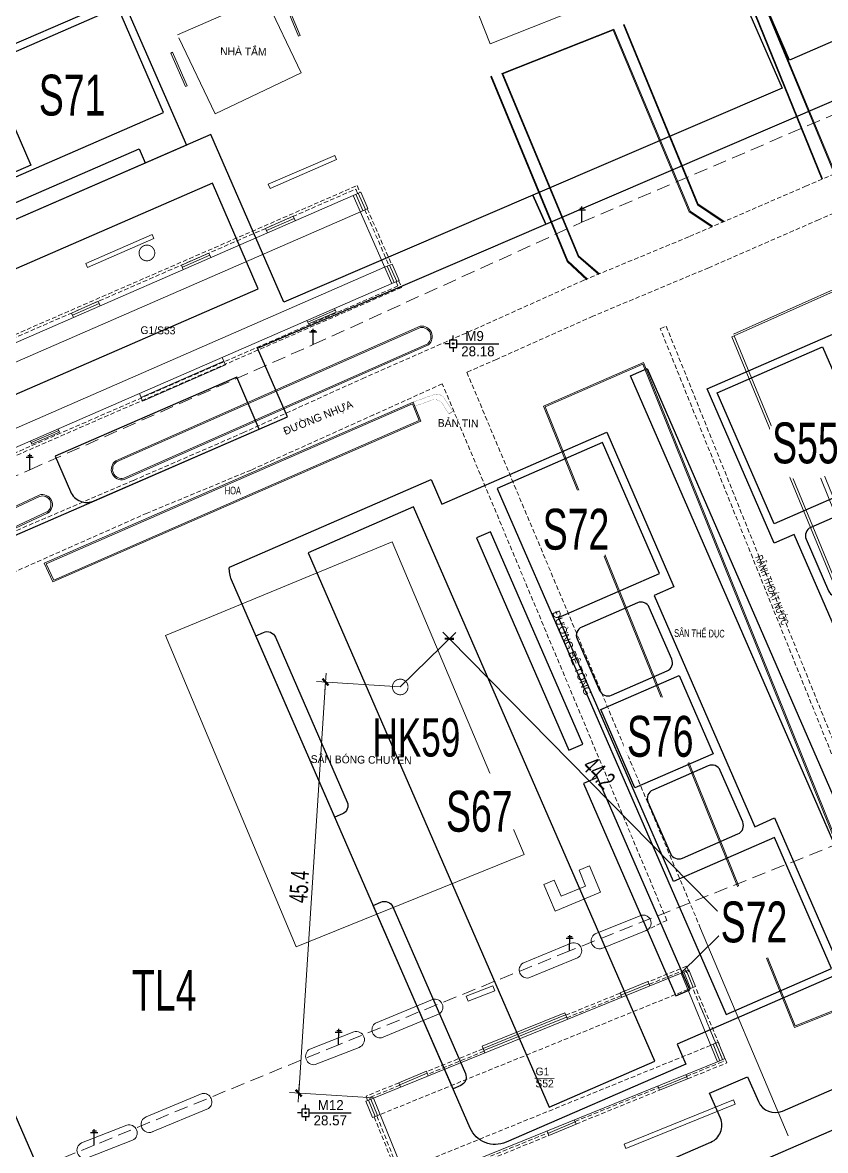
# Model space of a CAD drawing. Header units: inches. Extents: x 496359 to 501064, y 2374078 to 2377203.
# Drawn here: x 499909.6 to 499998.1, y 2376231.1 to 2376355.4 of the extents above; entities that cross this region are included whole.
import ezdxf
from ezdxf.enums import TextEntityAlignment as Align

# ---------------------------------------------------------------- set-up
doc = ezdxf.new("R2010")
doc.units = ezdxf.units.IN
doc.header["$MEASUREMENT"] = 0
doc.linetypes.add('DASHED', pattern=[0.75, 0.5, -0.25])
for name, color, linetype in [('cd', 7, 'Continuous'), ('chu', 6, 'Continuous'), ('MANH', 147, 'Continuous'), ('MOC - DC2', 1, 'Continuous')]:
    doc.layers.add(name, color=color, linetype=linetype)
for name, color, linetype, lineweight in [('EG Text2', 7, 'Continuous', 18), ('ISO', 252, 'Continuous', 20), ('LC Dim', 8, 'Continuous', 18), ('LC Net dam 1', 30, 'Continuous', 30), ('LC Net manh', 239, 'Continuous', 5)]:
    doc.layers.add(name, color=color, linetype=linetype, lineweight=lineweight)
doc.styles.add('dien giai', font='', dxfattribs={"width": 0.8})
doc.styles.add('EG Hai', font='')
doc.styles.add('style1', font='')
doc.styles.get('dien giai').set_extended_font_data('.VnArial NarrowH')
doc.styles.get('EG Hai').set_extended_font_data('.VnArial NarrowH')
doc.styles.get('style1').set_extended_font_data('.VnAvantH')
doc.dimstyles.new('DIM300', dxfattribs={"dimscale": 0.5, "dimtxt": 2, "dimasz": 0.007, "dimexe": 1, "dimexo": 0, "dimgap": 0.4, "dimtad": 1, "dimtoh": 1, "dimdec": 1, "dimzin": 1, "dimdsep": 46, "dimtxsty": 'dien giai', "dimblk": 'rowdim', "dimcen": 2.5, "dimclrd": 256, "dimclre": 256, "dimclrt": 2, "dimazin": 0, "dimtfac": 1, "dimtdec": 1, "dimtix": 1, "dimtmove": 2, "dimatfit": 0, "dimldrblk": 'dot leader', "dimfxl": 2, "dimtolj": 1, "dimtzin": 0, "dimlwd": -1, "dimlwe": -1, "dimarcsym": 1})

# ---------------------------------------------------------------- blocks, each defined once
blk = doc.blocks.new('cdien')
at = {"layer": 'cd', "extrusion": (-0.000518657, 0.000768986, 1)}
for p, q in [((-0.8, 2.78, 0), (0.76, 2.78, 0)), ((-0.46, 3.14, 0), (0.49, 3.14, 0)), ((0, 0), (0, 3.5, 0))]:
    blk.add_line(p, q, dxfattribs=at)
blk = doc.blocks.new('MOC')
at = {"layer": 'MOC - DC2'}
for points in [[(-0.4, 0), (-0.9, 0)], [(0, 0.4), (0, 0.9)], [(0.4, 0), (5.03, 0)], [(0, -0.4), (0, -0.9)]]:
    blk.add_lwpolyline(points, dxfattribs=at)
blk.add_lwpolyline([(-0.4, -0.4), (0.4, -0.4), (0.4, 0.4), (-0.4, 0.4)], close=True, dxfattribs=at)
blk.add_circle((0, 0), 0.0868, dxfattribs=at)
blk = doc.blocks.new('Nền HT mới')
at = {"layer": 'chu', "color": 6, "lineweight": 0, "elevation": -28.38}
blk.add_lwpolyline([(86.84, -41.74), (88.99, -41.77)], dxfattribs=at)
at = {"layer": 'MANH', "color": 1, "linetype": 'DASHED', "lineweight": 0, "ltscale": 3, "elevation": -28.38}
for points in [[(-168.11, -62.56), (-148.04, -53.65), (-128.17, -44.59), (-95.89, -30.65), (-58.74, -13.93), (-28.82, -1.11), (3.67, 13.64), (31.2, 25.31), (62.44, 39.11), (92.05, 52.59), (119.84, 64.48)], [(296.55, 137.3), (308.63, 107.72), (320.94, 78.75), (295.28, 58.9), (270.43, 45.09), (239.68, 32.37), (209.79, 20.25), (183.93, 9.6), (120.59, -15.78), (90.69, -27.72), (65.23, -38.06), (38.28, -49.14), (9.68, -60.81), (-18.05, -71.82), (-45.98, -83.15), (-74.53, -95.17)]]:
    blk.add_lwpolyline(points, dxfattribs=at)
at = {"layer": 'MANH', "color": 3, "linetype": 'DASHED', "lineweight": 0, "elevation": -28.38}
for points in [[(-98.64, -37.36), (-82.5, -30.38), (-70.29, -25.06), (-55.32, -18.52), (-42.35, -12.93), (-29.97, -7.48), (-13.22, -0.06), (0.5, 5.98), (14.76, 11.97), (28.36, 18.03), (42.62, 24.14), (54.68, 29.38), (67.83, 35.35), (80.85, 41.08), (92.26, 46.21), (103.91, 51.03), (116.69, 56.56), (131.71, 63.03)], [(123.95, 55.39), (118.13, 52.87), (106.01, 47.58), (93.26, 42.24), (82.62, 37.48), (79.36, 36.06)], [(79.36, 36.06), (105.12, -25.24)], [(76.66, 34.79), (69.1, 31.37), (55.58, 25.28), (44.12, 20.53), (29.36, 13.99), (16.7, 8.5), (1.53, 1.84), (-10.85, -3.49), (-28.49, -11.22), (-40.3, -16.38), (-54.27, -22.43), (-69.24, -28.97), (-80.86, -34.09), (-97.08, -40.97)], [(98.94, -25.54), (101.4, -24.37), (76.65, 34.8)]]:
    blk.add_lwpolyline(points, dxfattribs=at)
at = {"layer": 'MANH', "lineweight": 0, "elevation": -28.38}
for points in [[(119.89, 57.89), (112.37, 75.98), (128.65, 82.81), (136.41, 65.09)], [(119.98, 57.93), (112.5, 75.93), (128.6, 82.68), (136.32, 65.05)], [(81.92, 72.26), (78.79, 80.21)], [(61, 73.19), (58.65, 78.8), (56.67, 77.91), (56.93, 77.38)], [(60.82, 73.11), (58.55, 78.53), (56.94, 77.81), (57.11, 77.47)], [(47.49, 73.26), (57.11, 77.47)], [(61.12, 69.06), (57.11, 77.47)], [(94, 77.02), (81.92, 72.26)], [(118.48, 57.33), (111.13, 75.43)], [(118.57, 57.37), (111.22, 75.47)], [(83.2, 69), (95.55, 73.89)], [(83.33, 68.95), (95.49, 73.76)], [(106.39, 52.07), (103.87, 53.73), (95.49, 73.76)], [(106.44, 52.15), (103.96, 53.8), (95.55, 73.89)], [(96.61, 74.37), (96.7, 74.41)], [(96.61, 74.37), (104.77, 54.52), (107.61, 52.61)], [(96.7, 74.41), (104.85, 54.59), (107.67, 52.7)], [(51.63, 64.53), (47.62, 72.94)], [(60.82, 73.11), (61, 73.19)], [(46.74, 71.25), (46.92, 71.33)], [(48.35, 67.55), (46.74, 71.25)], [(48.53, 67.63), (46.92, 71.33)], [(51.63, 64.53), (61.12, 69.06)], [(82, 68.64), (82.09, 68.68)], [(82, 68.64), (90.42, 48.28), (92.57, 46.24)], [(82.09, 68.68), (90.5, 48.34), (92.64, 46.32)], [(93.92, 46.84), (91.63, 48.81), (83.2, 69)], [(93.99, 46.91), (91.71, 48.87), (83.33, 68.95)], [(48.35, 67.55), (48.53, 67.63)], [(64.8, 59.96), (57.47, 56.78)], [(65, 59.5), (64.8, 59.96)], [(65, 59.5), (57.67, 56.32)], [(57.67, 56.32), (57.47, 56.78)], [(66.84, 55.56), (20.99, 35.56)], [(66.84, 55.56), (67.67, 55.92)], [(71.09, 45.83), (66.84, 55.56)], [(67.9, 53.88), (67.12, 55.68)], [(68.18, 54), (67.39, 55.8)], [(68.45, 54.12), (67.67, 55.92)], [(67.63, 53.76), (21.77, 33.77)], [(67.63, 53.76), (68.45, 54.12)], [(60.23, 53.25), (57.19, 51.92)], [(57.29, 51.68), (60.34, 53.01)], [(60.23, 53.25), (60.44, 52.77)], [(44.68, 51.26), (37.37, 48.05)], [(44.88, 50.8), (44.68, 51.26)], [(57.19, 51.92), (57.4, 51.44)], [(44.88, 50.8), (37.57, 47.59)], [(50.92, 49.19), (47.9, 47.87)], [(48.01, 47.63), (51.02, 48.95)], [(50.92, 49.19), (51.13, 48.71)], [(127.65, 48.71), (108.75, 40.27)], [(127.91, 48.61), (108.83, 40.09)], [(70.3, 47.63), (24.45, 27.63)], [(37.57, 47.59), (37.37, 48.05)], [(47.9, 47.87), (48.11, 47.39)], [(70.3, 47.63), (71.13, 47.99)], [(70.58, 47.75), (71.36, 45.95)], [(70.85, 47.87), (71.64, 46.07)], [(71.13, 47.99), (71.91, 46.19)], [(71.09, 45.83), (71.91, 46.19)], [(71.09, 45.83), (25.23, 25.84)], [(38.74, 43.88), (35.79, 42.59)], [(35.9, 42.35), (38.84, 43.64)], [(38.74, 43.88), (38.95, 43.39)], [(35.79, 42.59), (36, 42.11)], [(61.82, 41.57), (64.86, 42.89)], [(64.95, 42.7), (61.91, 41.38)], [(64.95, 42.7), (64.78, 43.08)], [(40.69, 26.31), (74.23, 41.14)], [(61.91, 41.38), (61.74, 41.76)], [(40.76, 26.17), (74.27, 40.99)], [(108.56, 39.98), (108.83, 40.09)], [(143.93, -45.81), (108.56, 39.98)], [(144.2, -45.69), (108.83, 40.09)], [(41.55, 24.39), (75.06, 39.21)], [(41.6, 24.25), (75.14, 39.08)], [(52.76, 36.87), (52.41, 37.69)], [(43.45, 33.29), (52.59, 37.28)], [(52.76, 36.87), (43.63, 32.88)], [(43.63, 32.88), (43.28, 33.7)], [(31.36, 28.3), (34.39, 29.63)], [(34.46, 29.45), (31.43, 28.13)], [(34.46, 29.45), (34.31, 29.8)], [(31.43, 28.13), (31.28, 28.48)], [(117.8, 25.71), (118.26, 25.9)], [(121.17, 17.44), (117.8, 25.71)], [(121.63, 17.63), (118.26, 25.9)], [(16.14, 14.99), (32.22, 22.51)], [(16.2, 14.85), (32.28, 22.38)], [(17.01, 13.13), (33.09, 20.66)], [(17.07, 13), (33.15, 20.52)], [(87.83, -20.4), (89.08, -23.36), (94.09, -21.24), (92.88, -18.35)], [(91.72, -18.84), (92.88, -18.35)], [(89, -19.91), (89.76, -21.7), (92.44, -20.57), (91.72, -18.84)], [(89, -19.91), (87.83, -20.4)], [(98.52, -23.81), (93.49, -25.84)], [(98.94, -25.54), (94.25, -27.44)], [(105.12, -25.24), (114.76, -48.09)], [(90.87, -26.88), (85.52, -29.09)], [(91.54, -28.5), (86.18, -30.7)], [(102.99, -30.16), (103.83, -29.82)], [(103.83, -29.82), (104.56, -31.63)], [(102.99, -30.16), (69.07, -43.94)], [(102.99, -30.16), (106.97, -39.94)], [(103.27, -30.04), (104.01, -31.85)], [(103.55, -29.93), (104.29, -31.74)], [(79.29, -32.71), (82.21, -31.56)], [(79.51, -33.28), (82.44, -32.13)], [(82.44, -32.13), (82.21, -31.56)], [(99.32, -31.11), (96.25, -32.36)], [(96.34, -32.59), (99.42, -31.34)], [(99.32, -31.11), (99.51, -31.57)], [(103.73, -31.97), (104.56, -31.63)], [(75.58, -33.08), (69.29, -35.68)], [(79.51, -33.28), (79.29, -32.71)], [(96.25, -32.36), (96.44, -32.82)], [(76.24, -34.7), (69.95, -37.29)], [(90.16, -34.55), (81.05, -38.24)], [(90.25, -34.78), (81.15, -38.48)], [(90.16, -34.55), (90.44, -35.25)], [(90.34, -35.01), (81.24, -38.71)], [(66.89, -36.65), (62.05, -38.55)], [(67.49, -38.36), (62.65, -40.26)], [(81.05, -38.24), (81.34, -38.95)], [(106.23, -38.13), (107.07, -37.79)], [(107.25, -39.83), (106.51, -38.02)], [(107.52, -39.71), (106.79, -37.9)], [(107.8, -39.6), (107.07, -37.79)], [(106.97, -39.94), (107.8, -39.6)], [(74.91, -40.98), (71.87, -42.26)], [(106.97, -39.94), (73.05, -53.72)], [(74.91, -40.98), (75.11, -41.48)], [(71.87, -42.26), (72.06, -42.72)], [(71.97, -42.49), (75, -41.21)], [(100.51, -42.84), (103.58, -41.59)], [(103.68, -41.82), (100.6, -43.07)], [(103.68, -41.82), (103.49, -41.35)], [(44.01, -46.03), (50.21, -43.45)], [(100.6, -43.07), (100.41, -42.6)], [(69.07, -43.94), (68.24, -44.27)], [(68.24, -44.27), (68.97, -46.09)], [(68.52, -44.16), (69.25, -45.97)], [(68.79, -44.05), (69.53, -45.86)], [(73.05, -53.72), (69.07, -43.94)], [(96.68, -49.02), (108.73, -44.15)], [(96.87, -49.49), (108.92, -44.61)], [(108.73, -44.15), (108.92, -44.61)], [(44.7, -47.68), (50.9, -45.1)], [(69.81, -45.75), (68.97, -46.09)], [(41.88, -46.93), (36.91, -48.89)], [(88.29, -47.84), (91.29, -46.58)], [(88.39, -48.07), (91.39, -46.81)], [(91.39, -46.81), (91.19, -46.35)], [(88.39, -48.07), (88.2, -47.61)], [(42.53, -48.59), (37.57, -50.55)], [(96.68, -49.02), (96.87, -49.49)]]:
    blk.add_lwpolyline(points, dxfattribs=at)
at = {"layer": 'MANH', "color": 5, "linetype": 'DASHED', "lineweight": 0, "elevation": -28.38}
for points in [[(20.23, 35.23), (19.9, 35.99), (67.27, 56.64), (67.6, 55.89)], [(20.51, 35.35), (20.3, 35.83), (67.11, 56.25), (67.32, 55.77)], [(68.11, 53.97), (70.78, 47.84)], [(68.38, 54.09), (71.06, 47.96)], [(71.84, 46.16), (72.17, 45.41), (24.8, 24.75), (24.48, 25.51)], [(71.56, 46.04), (71.77, 45.57), (24.96, 25.15), (24.75, 25.63)], [(137.77, -51.22), (100.68, 40.86), (101.33, 41.14), (138.42, -50.94)], [(103.84, -30.02), (103.59, -29.41), (99.33, -31.14)], [(103.84, -30.02), (103.59, -29.41), (99.33, -31.14)], [(103.56, -30.14), (103.42, -29.8), (99.45, -31.41)], [(103.68, -41.83), (108.01, -40.07), (104.59, -31.83)], [(103.68, -41.83), (108.01, -40.07), (104.59, -31.83)], [(106.84, -38.03), (104.31, -31.95)], [(96.26, -32.38), (90.26, -34.81)], [(96.37, -32.66), (90.38, -35.09)], [(107.52, -39.67), (105, -33.59)], [(81.16, -38.51), (74.93, -41.03)], [(81.16, -38.51), (74.93, -41.03)], [(81.27, -38.78), (75.04, -41.31)], [(103.57, -41.55), (107.61, -39.9), (107.59, -39.84)], [(103.57, -41.55), (107.61, -39.9), (107.59, -39.84)], [(71.87, -42.26), (68.25, -43.73), (68.43, -44.2)], [(71.98, -42.53), (68.63, -43.89), (68.71, -44.08)], [(91.27, -46.53), (100.49, -42.79)], [(91.27, -46.53), (100.49, -42.79)], [(91.39, -46.81), (100.6, -43.07)], [(91.39, -46.81), (100.6, -43.07)], [(69.44, -45.9), (71.9, -52.07)], [(69.16, -46.01), (71.62, -52.19)], [(79.17, -51.49), (88.28, -47.79)], [(79.17, -51.49), (88.28, -47.79)], [(79.29, -51.77), (88.39, -48.07)], [(79.29, -51.77), (88.39, -48.07)]]:
    blk.add_lwpolyline(points, dxfattribs=at)
at = {"layer": 'MANH', "lineweight": 0, "elevation": -28.38}
for points in [[(115.47, -36.18), (87.8, 32.33), (98.84, 37.14), (126.61, -31.71)], [(115.55, -35.99), (87.99, 32.25), (98.76, 36.95), (126.42, -31.63)], [(73.46, 32.78), (74.28, 30.68), (33.75, 12.96), (32.8, 15.03)], [(73.37, 32.58), (74.09, 30.76), (33.83, 13.16), (33, 14.95)], [(85.67, -17.1), (60.56, -27.29), (46.15, 7.04), (71.14, 17.36)]]:
    blk.add_lwpolyline(points, close=True, dxfattribs=at)
at = {"layer": 'MANH', "lineweight": 0, "const_width": 0.02, "elevation": -28.38}
blk.add_lwpolyline([(77.81, 31.74), (76.87, 33.19, 0.347176), (75.69, 33.58), (73.46, 32.78), (73.64, 32.32), (75.49, 32.98, -0.347176), (76.67, 32.58), (77.39, 31.47)], format="xyb", dxfattribs=at)
at = {"layer": 'MANH', "lineweight": 0, "const_width": 0.05, "elevation": -28.38}
blk.add_lwpolyline([(77.39, 31.47), (77.81, 31.74)], dxfattribs=at)
at = {"layer": 'MANH', "linetype": 'DASHED', "lineweight": 0, "elevation": -28.38}
for points in [[(103.73, -31.97), (69.81, -45.75)], [(106.23, -38.13), (72.31, -51.91)]]:
    blk.add_lwpolyline(points, dxfattribs=at)
at = {"layer": 'MANH', "lineweight": 0}
for centre, radius, start, end in [((74.38, 39.98, -0.05), 1.17, 310.296, 97.4285), ((74.38, 39.98, -0.05), 1.02, 311.4679, 96.2566), ((41.32, 25.35, -0.05), 1.14, 123.5093, 284.2151), ((41.32, 25.35, -0.05), 0.992, 124.215, 284.2151), ((32.58, 21.47, -28.38), 1.11, 300.8473, 109.3074), ((32.58, 21.47, -28.38), 0.956, 300.8473, 109.3074), ((98.77, -24.66, 1), 0.894, 281.506, 106.1433), ((93.95, -26.6, 1.04), 0.89, 121.044, 289.5274), ((91.14, -27.71, 1.05), 0.877, 297.0899, 107.6524), ((86.03, -29.82, 0.99), 0.895, 124.8133, 279.929), ((75.84, -33.92, 30.82), 0.877, 297.0899, 107.6524), ((69.8, -36.41, 1.16), 0.895, 124.8133, 279.929), ((67.17, -37.51, 1.05), 0.904, 290.5384, 107.8323), ((62.51, -39.35, 1.05), 0.919, 119.5455, 278.8252), ((50.34, -44.36, 1.1), 0.923, 306.6181, 98.6161), ((42.14, -47.79, 1.09), 0.895, 296.1228, 106.8672), ((44.36, -46.85, 1.1), 0.897, 113.1738, 297.9533), ((37.29, -49.7, 1.09), 0.895, 115.3431, 287.647)]:
    blk.add_arc(centre, radius, start, end, dxfattribs=at)
at = {"layer": 'MOC - DC2', "lineweight": 0}
for p in [(77.85, 39.2, -0.2), (77.85, 39.2, -0.18), (61.59, -45.57, 0.2)]:
    blk.add_point(p, dxfattribs=at)
at = {"layer": 'cd', "lineweight": 0, "xscale": 0.5, "yscale": 0.5, "zscale": 0.5}
for p, rotation in [((92.05, 52.59, -0.54), 0.152441407077486), ((62.44, 39.11, -0.18), 0.152441407077486), ((31.2, 25.31, -0.06), 0.152441407077486), ((90.69, -27.72, 1.14), 359.2672157837458), ((65.23, -38.06, 1.14), 359.2672157837458), ((38.28, -49.14, 1.13), 359.2672157837458)]:
    blk.add_blockref('cdien', p, dxfattribs=dict(at, rotation=rotation))
at = {"layer": 'MOC - DC2', "lineweight": 0}
for p in [(77.85, 39.2, -0.18), (61.59, -45.57, 0.2)]:
    blk.add_blockref('MOC', p, dxfattribs=at)
at = {"layer": 'chu', "color": 6, "lineweight": 0, "style": 'style1'}
for s, rotation, p in [('nhµ t¾m', 359.2672, (52.17, 71.03, -1.62)), ('G1/S53', 359.2672, (43.39, 40.28, -28.38)), ('§¦êNG NHùA ', 22.1612, (59.35, 29.13, -28.38)), ('b¶n tin', 359.2672, (76.15, 30.05, -28.38)), ('§¦êNG B£ T¤NG', 291.3379, (88.75, 9.58, -28.38)), ('S¢N BãNG CHUYÒN', 359.2672, (62.15, -7, -28.38)), ('G1', 359.2672, (86.93, -41.43, -28.38)), ('S52', 359.2672, (86.91, -42.75, -28.38))]:
    blk.add_text(s, height=0.85, rotation=rotation, dxfattribs=at).set_placement(p)
at = {"layer": 'chu', "color": 6, "lineweight": 0, "style": 'style1', "width": 0.7}
for s, rotation, p in [('HOA', 359.2672, (52.68, 22.61, -28.38)), ('R·NH THO¸T N¦íC', 291.3747, (111.1, 15.69, -28.38)), ('S¢N THÓ DôC', 359.2672, (102.2, 6.89, -28.38))]:
    blk.add_text(s, height=0.85, rotation=rotation, dxfattribs=at).set_placement(p)
at = {"layer": 'MOC - DC2', "lineweight": 0, "style": 'style1'}
for s, p in [('M9', (79.19, 39.5, -0.18)), ('28.18', (78.74, 37.82, -0.18)), ('M12', (62.93, -45.27, 0.2)), ('28.57', (62.47, -46.95, 0.2))]:
    blk.add_text(s, height=1.1, dxfattribs=at).set_placement(p)
blk = doc.blocks.new('rowdim')
blk.add_line((-200, 0), (200, 0))
at = {"const_width": 50}
blk.add_lwpolyline([(-71, -71), (71, 71)], dxfattribs=at)
blk = doc.blocks.new('*D465')
at = {"layer": 'Defpoints', "color": 0, "transparency": 16777216}
for p in [(499942.98, 2376282.68), (499951.22, 2376282.14), (499948.27, 2376236.84)]:
    blk.add_point(p, dxfattribs=at)
at = {"layer": 'LC Dim', "transparency": 16777216}
for p, q in [((499940.03, 2376237.38), (499942.98, 2376282.67)), ((499951.22, 2376282.14), (499941.98, 2376282.74)), ((499948.27, 2376236.84), (499939.03, 2376237.44))]:
    blk.add_line(p, q, dxfattribs=at)
at = {"layer": 'LC Dim', "transparency": 16777216, "xscale": 0.005, "yscale": 0.005, "zscale": 0.005}
for p, rotation in [((499942.98, 2376282.68), 86.26912441646462), ((499940.03, 2376237.37), 266.2691244164646)]:
    blk.add_blockref('rowdim', p, dxfattribs=dict(at, rotation=rotation))
at = {"layer": 'LC Dim', "color": 2, "transparency": 16777216, "insert": (499940.09, 2376260.12), "char_height": 2, "attachment_point": 5, "rotation": 86.2691, "style": 'dien giai'}
blk.add_mtext('\\A1;45.4', dxfattribs=at)
blk = doc.blocks.new('dot leader')
at = {"const_width": 50}
blk.add_lwpolyline([(-25, 0, 1), (25, 0, 1)], format="xyb", close=True, dxfattribs=at)
blk = doc.blocks.new('*D466')
at = {"layer": 'Defpoints', "color": 0, "transparency": 16777216}
for p in [(499956.63, 2376287.46), (499951.22, 2376282.14), (499982.19, 2376250.62)]:
    blk.add_point(p, dxfattribs=at)
at = {"layer": 'LC Dim', "transparency": 16777216}
for p, q in [((499951.22, 2376282.14), (499957.35, 2376288.16)), ((499987.6, 2376255.94), (499956.64, 2376287.45)), ((499982.19, 2376250.62), (499988.32, 2376256.64))]:
    blk.add_line(p, q, dxfattribs=at)
at = {"layer": 'LC Dim', "transparency": 16777216, "xscale": 0.005, "yscale": 0.005, "zscale": 0.005}
for p, rotation in [((499956.63, 2376287.46), 134.491874118578), ((499987.6, 2376255.94), 314.4918741185779)]:
    blk.add_blockref('rowdim', p, dxfattribs=dict(at, rotation=rotation))
at = {"layer": 'LC Dim', "color": 2, "transparency": 16777216, "insert": (499973.12, 2376272.68), "char_height": 2, "attachment_point": 5, "rotation": 314.4919, "style": 'dien giai'}
blk.add_mtext('\\A1;44.2', dxfattribs=at)

msp = doc.modelspace()

# ---------------------------------------------------------------- linework, layer by layer
at = {"layer": 'LC Net dam 1'}
for points in [[(500060.65, 2376377.47), (500058.05, 2376376.34), (500050.8, 2376393.01), (500048.09, 2376391.83), (500040.19, 2376409.98), (500023.15, 2376402.57), (500024.11, 2376400.38), (499998.63, 2376389.29), (499997.68, 2376391.48), (499980.64, 2376384.07), (499988.54, 2376365.91), (499986.04, 2376364.82), (499993.29, 2376348.15), (499965.85, 2376336.35), (499967.25, 2376333.14), (499999.01, 2376346.8), (500002.22, 2376339.42), (500006.45, 2376341.35), (500063.16, 2376366.74, 0.411137), (500064.18, 2376369.37)], [(499933.2, 2376316.28), (499913.19, 2376307.57), (499914.88, 2376303.68, 0.414214), (499917.51, 2376302.65), (499935.69, 2376310.56)], [(499999.73, 2376292.22), (500005.87, 2376294.89, 0.414214), (500006.39, 2376296.21), (500003.92, 2376301.88, 0.414214), (500002.6, 2376302.4), (499996.47, 2376299.73, 0.414214), (499995.95, 2376298.42), (499998.42, 2376292.74, 0.414214)], [(499944.02, 2376267.79), (499935.31, 2376287.79), (499936.15, 2376288.16, -0.414214), (499937.46, 2376287.64), (499945.37, 2376269.46, -0.414214), (499944.85, 2376268.15)], [(499818.3, 2376232.3), (499815.11, 2376239.63, 0.414214), (499817.74, 2376238.6), (499887.43, 2376268.92, 0.414214), (499888.47, 2376271.55), (499887.3, 2376274.23, 0.414214), (499883.35, 2376275.78), (499892.52, 2376279.77, 0.414214), (499890.97, 2376275.83), (499917.67, 2376214.47, 0.414214), (499920.3, 2376213.43), (499912.97, 2376210.24, 0.414214), (499914, 2376212.87), (499891.66, 2376264.22, 0.414214), (499889.03, 2376265.25), (499819.34, 2376234.93, 0.414214)], [(499957.05, 2376237.85), (499948.25, 2376258.06), (499949.09, 2376258.42, -0.414214), (499950.4, 2376257.9), (499958.4, 2376239.53, -0.414214), (499957.88, 2376238.21)], [(499974.07, 2376218.56), (499972.05, 2376217.68), (499968.95, 2376224.79), (499985.46, 2376231.97, 0.414214), (499986.5, 2376234.6), (499985.3, 2376237.35), (499989.5, 2376239.18), (499990.7, 2376236.43, 0.414213), (499993.33, 2376235.39), (500019.14, 2376246.63), (500025.17, 2376232.77), (500013.84, 2376227.85), (500014.8, 2376225.66), (499977.95, 2376209.62)]]:
    msp.add_lwpolyline(points, format="xyb", close=True, dxfattribs=at)
for points in [[(500055.22, 2376377.83), (499994.13, 2376351.24), (499989.07, 2376362.87), (500050.16, 2376389.46)], [(499874.48, 2376299.45), (499935.58, 2376326.04), (499930.52, 2376337.67), (499869.42, 2376311.08)], [(500013.48, 2376226.17), (499978.47, 2376210.94), (499973.53, 2376222.29), (500008.54, 2376237.53)]]:
    msp.add_lwpolyline(points, close=True, dxfattribs=at)
msp.add_lwpolyline([(499872.64, 2376317.93), (499871.96, 2376319.49), (499922.44, 2376341.46), (499923.11, 2376339.9)], dxfattribs=at)
at = {"layer": 'LC Net dam 1', "const_width": 0.1}
for points in [[(499922.44, 2376329.98, 1), (499924.17, 2376329.98, 1)], [(499950.36, 2376282.14, 1), (499952.08, 2376282.14, 1)]]:
    msp.add_lwpolyline(points, format="xyb", close=True, dxfattribs=at)

# ---------------------------------------------------------------- block references
at = {"layer": 'LC Net manh'}
msp.add_blockref('Nền HT mới', (499879.2, 2376280.77, 2.92), dxfattribs=at)

# ---------------------------------------------------------------- texts
at = {"layer": 'EG Text2', "style": 'EG Hai', "width": 0.8}
msp.add_text('hk59', height=4.224, rotation=0, dxfattribs=at).set_placement((499953, 2376276.58, -25.45), align=Align.MIDDLE_CENTER)

# ---------------------------------------------------------------- dimensions: what is measured, and where the dimension line sits
at = {"layer": 'LC Dim'}
for p1, distance, picture, middle in [((499982.19, 2376250.62, -25.45), -7.59, '*D466', (499973.12, 2376272.68, -25.45)), ((499948.27, 2376236.84, -25.45), 8.26, '*D465', (499940.09, 2376260.12, -25.45))]:
    dim = msp.add_aligned_dim(p1=p1, p2=(499951.22, 2376282.14, -25.45), distance=distance, dimstyle='DIM300', override={"dimscale": 1, "dimasz": 0.005, "dimpost": ''}, dxfattribs=at)
    dim.commit()
    dim.dimension.update_dxf_attribs({"geometry": picture, "text_midpoint": middle})

# ---------------------------------------------------------------- next in the draw order: wipeouts: each hides what was drawn before it
at = {"ltscale": 500}
for points, z in [([(499912.15, 2376344.44), (499911.68, 2376344.99), (499911.43, 2376345.39), (499911.2, 2376345.88), (499911.03, 2376346.41), (499910.94, 2376346.9), (499910.9, 2376347.34), (499910.92, 2376347.87), (499910.99, 2376348.27), (499911.14, 2376348.85), (499911.27, 2376349.16), (499911.49, 2376349.6), (499911.76, 2376349.99), (499912.14, 2376350.43), (499912.54, 2376350.79), (499913.01, 2376351.11), (499913.47, 2376351.34), (499913.9, 2376351.49), (499914.3, 2376351.59), (499914.8, 2376351.67), (499915.24, 2376351.68), (499915.65, 2376351.65), (499916.19, 2376351.55), (499916.6, 2376351.42), (499916.98, 2376351.26), (499917.57, 2376350.91), (499917.83, 2376350.71), (499918.13, 2376350.44), (499918.38, 2376350.17), (499918.65, 2376349.82), (499918.89, 2376349.41), (499919.05, 2376349.07), (499919.18, 2376348.72), (499919.3, 2376348.26), (499919.36, 2376347.86), (499919.38, 2376347.28), (499919.32, 2376346.73), (499919.22, 2376346.3), (499919.11, 2376345.95), (499918.91, 2376345.5), (499918.69, 2376345.12), (499918.48, 2376344.83), (499918.14, 2376344.45), (499917.88, 2376344.21), (499917.47, 2376343.9), (499917.19, 2376343.73), (499916.94, 2376343.61), (499916.64, 2376343.48), (499916.29, 2376343.36), (499915.96, 2376343.28), (499915.61, 2376343.23), (499915.26, 2376343.2), (499914.97, 2376343.21), (499914.54, 2376343.25), (499914.17, 2376343.31), (499913.77, 2376343.43), (499913.37, 2376343.59), (499912.9, 2376343.84), (499912.68, 2376343.99), (499912.37, 2376344.23)], -292.38), ([(499992.95, 2376306.1), (499992.49, 2376306.65), (499992.24, 2376307.05), (499992, 2376307.55), (499991.83, 2376308.08), (499991.74, 2376308.57), (499991.71, 2376309.01), (499991.73, 2376309.54), (499991.79, 2376309.94), (499991.95, 2376310.52), (499992.07, 2376310.83), (499992.3, 2376311.26), (499992.56, 2376311.66), (499992.94, 2376312.1), (499993.35, 2376312.46), (499993.82, 2376312.77), (499994.27, 2376313), (499994.71, 2376313.16), (499995.1, 2376313.26), (499995.61, 2376313.33), (499996.04, 2376313.34), (499996.45, 2376313.31), (499996.99, 2376313.21), (499997.41, 2376313.09), (499997.79, 2376312.92), (499998.38, 2376312.58), (499998.64, 2376312.38), (499998.93, 2376312.11), (499999.19, 2376311.84), (499999.45, 2376311.49), (499999.7, 2376311.07), (499999.86, 2376310.73), (499999.99, 2376310.38), (500000.1, 2376309.93), (500000.16, 2376309.53), (500000.18, 2376308.95), (500000.12, 2376308.4), (500000.02, 2376307.96), (499999.91, 2376307.61), (499999.71, 2376307.17), (499999.49, 2376306.79), (499999.29, 2376306.5), (499998.95, 2376306.12), (499998.69, 2376305.88), (499998.28, 2376305.57), (499998, 2376305.4), (499997.75, 2376305.27), (499997.44, 2376305.14), (499997.09, 2376305.03), (499996.76, 2376304.95), (499996.41, 2376304.9), (499996.06, 2376304.87), (499995.77, 2376304.87), (499995.34, 2376304.91), (499994.98, 2376304.98), (499994.57, 2376305.1), (499994.18, 2376305.25), (499993.7, 2376305.51), (499993.48, 2376305.66), (499993.18, 2376305.9)], -258.76), ([(499967.68, 2376296.59), (499967.21, 2376297.14), (499966.96, 2376297.54), (499966.73, 2376298.03), (499966.56, 2376298.56), (499966.47, 2376299.06), (499966.43, 2376299.5), (499966.45, 2376300.02), (499966.51, 2376300.43), (499966.67, 2376301), (499966.8, 2376301.32), (499967.02, 2376301.75), (499967.29, 2376302.15), (499967.67, 2376302.58), (499968.07, 2376302.94), (499968.54, 2376303.26), (499969, 2376303.49), (499969.43, 2376303.65), (499969.83, 2376303.75), (499970.33, 2376303.82), (499970.77, 2376303.83), (499971.18, 2376303.8), (499971.72, 2376303.7), (499972.13, 2376303.57), (499972.51, 2376303.41), (499973.1, 2376303.06), (499973.36, 2376302.87), (499973.66, 2376302.6), (499973.91, 2376302.32), (499974.18, 2376301.97), (499974.42, 2376301.56), (499974.58, 2376301.22), (499974.71, 2376300.87), (499974.83, 2376300.42), (499974.89, 2376300.01), (499974.91, 2376299.43), (499974.85, 2376298.88), (499974.75, 2376298.45), (499974.64, 2376298.1), (499974.44, 2376297.65), (499974.22, 2376297.27), (499974.01, 2376296.99), (499973.67, 2376296.6), (499973.41, 2376296.36), (499973, 2376296.05), (499972.72, 2376295.89), (499972.47, 2376295.76), (499972.17, 2376295.63), (499971.82, 2376295.51), (499971.49, 2376295.43), (499971.14, 2376295.38), (499970.79, 2376295.36), (499970.5, 2376295.36), (499970.07, 2376295.4), (499969.7, 2376295.47), (499969.3, 2376295.58), (499968.9, 2376295.74), (499968.43, 2376296), (499968.21, 2376296.14), (499967.9, 2376296.38)], -292.38), ([(499976.96, 2376273.76), (499976.49, 2376274.31), (499976.24, 2376274.71), (499976, 2376275.2), (499975.84, 2376275.73), (499975.74, 2376276.23), (499975.71, 2376276.67), (499975.73, 2376277.19), (499975.79, 2376277.6), (499975.95, 2376278.17), (499976.07, 2376278.49), (499976.3, 2376278.92), (499976.56, 2376279.32), (499976.94, 2376279.75), (499977.35, 2376280.11), (499977.82, 2376280.43), (499978.27, 2376280.66), (499978.71, 2376280.82), (499979.1, 2376280.92), (499979.61, 2376280.99), (499980.04, 2376281), (499980.46, 2376280.97), (499981, 2376280.87), (499981.41, 2376280.74), (499981.79, 2376280.58), (499982.38, 2376280.23), (499982.64, 2376280.04), (499982.94, 2376279.77), (499983.19, 2376279.49), (499983.45, 2376279.14), (499983.7, 2376278.73), (499983.86, 2376278.39), (499983.99, 2376278.04), (499984.1, 2376277.59), (499984.16, 2376277.18), (499984.18, 2376276.6), (499984.12, 2376276.05), (499984.03, 2376275.62), (499983.91, 2376275.27), (499983.71, 2376274.82), (499983.49, 2376274.44), (499983.29, 2376274.16), (499982.95, 2376273.77), (499982.69, 2376273.53), (499982.28, 2376273.22), (499982, 2376273.06), (499981.75, 2376272.93), (499981.45, 2376272.8), (499981.1, 2376272.68), (499980.76, 2376272.6), (499980.42, 2376272.55), (499980.06, 2376272.53), (499979.78, 2376272.53), (499979.34, 2376272.57), (499978.98, 2376272.64), (499978.57, 2376272.75), (499978.18, 2376272.91), (499977.7, 2376273.17), (499977.48, 2376273.31), (499977.18, 2376273.55)], -292.38), ([(499957.02, 2376265.51), (499956.55, 2376266.06), (499956.3, 2376266.46), (499956.06, 2376266.95), (499955.9, 2376267.48), (499955.8, 2376267.97), (499955.77, 2376268.41), (499955.79, 2376268.94), (499955.85, 2376269.34), (499956.01, 2376269.92), (499956.13, 2376270.23), (499956.36, 2376270.67), (499956.62, 2376271.06), (499957, 2376271.5), (499957.41, 2376271.86), (499957.88, 2376272.18), (499958.33, 2376272.4), (499958.77, 2376272.56), (499959.16, 2376272.66), (499959.67, 2376272.73), (499960.1, 2376272.75), (499960.52, 2376272.72), (499961.06, 2376272.62), (499961.47, 2376272.49), (499961.85, 2376272.33), (499962.44, 2376271.98), (499962.7, 2376271.78), (499963, 2376271.51), (499963.25, 2376271.24), (499963.51, 2376270.89), (499963.76, 2376270.48), (499963.92, 2376270.14), (499964.05, 2376269.78), (499964.16, 2376269.33), (499964.22, 2376268.93), (499964.24, 2376268.35), (499964.18, 2376267.8), (499964.09, 2376267.37), (499963.97, 2376267.01), (499963.77, 2376266.57), (499963.55, 2376266.19), (499963.35, 2376265.9), (499963.01, 2376265.52), (499962.75, 2376265.28), (499962.34, 2376264.97), (499962.06, 2376264.8), (499961.81, 2376264.67), (499961.5, 2376264.55), (499961.16, 2376264.43), (499960.82, 2376264.35), (499960.48, 2376264.3), (499960.12, 2376264.27), (499959.84, 2376264.28), (499959.4, 2376264.31), (499959.04, 2376264.38), (499958.63, 2376264.5), (499958.24, 2376264.66), (499957.76, 2376264.91), (499957.54, 2376265.06), (499957.24, 2376265.3)], -292.38), ([(499987.28, 2376253.3), (499986.82, 2376253.85), (499986.56, 2376254.25), (499986.33, 2376254.75), (499986.16, 2376255.27), (499986.07, 2376255.77), (499986.04, 2376256.21), (499986.06, 2376256.73), (499986.12, 2376257.14), (499986.27, 2376257.71), (499986.4, 2376258.03), (499986.62, 2376258.46), (499986.89, 2376258.86), (499987.27, 2376259.29), (499987.67, 2376259.65), (499988.15, 2376259.97), (499988.6, 2376260.2), (499989.04, 2376260.36), (499989.43, 2376260.46), (499989.94, 2376260.53), (499990.37, 2376260.54), (499990.78, 2376260.51), (499991.32, 2376260.41), (499991.73, 2376260.28), (499992.12, 2376260.12), (499992.7, 2376259.78), (499992.96, 2376259.58), (499993.26, 2376259.31), (499993.52, 2376259.03), (499993.78, 2376258.68), (499994.03, 2376258.27), (499994.19, 2376257.93), (499994.31, 2376257.58), (499994.43, 2376257.13), (499994.49, 2376256.73), (499994.51, 2376256.15), (499994.45, 2376255.59), (499994.35, 2376255.16), (499994.24, 2376254.81), (499994.04, 2376254.36), (499993.82, 2376253.99), (499993.61, 2376253.7), (499993.28, 2376253.31), (499993.01, 2376253.07), (499992.6, 2376252.77), (499992.33, 2376252.6), (499992.07, 2376252.47), (499991.77, 2376252.34), (499991.42, 2376252.23), (499991.09, 2376252.15), (499990.74, 2376252.09), (499990.39, 2376252.07), (499990.1, 2376252.07), (499989.67, 2376252.11), (499989.31, 2376252.18), (499988.9, 2376252.29), (499988.51, 2376252.45), (499988.03, 2376252.71), (499987.81, 2376252.86), (499987.5, 2376253.1)], -292.38), ([(499922.3, 2376245.77), (499921.83, 2376246.32), (499921.58, 2376246.72), (499921.35, 2376247.22), (499921.18, 2376247.74), (499921.09, 2376248.24), (499921.05, 2376248.68), (499921.07, 2376249.2), (499921.14, 2376249.61), (499921.29, 2376250.18), (499921.42, 2376250.5), (499921.64, 2376250.93), (499921.91, 2376251.33), (499922.29, 2376251.77), (499922.69, 2376252.12), (499923.16, 2376252.44), (499923.62, 2376252.67), (499924.05, 2376252.83), (499924.45, 2376252.93), (499924.95, 2376253), (499925.39, 2376253.01), (499925.8, 2376252.98), (499926.34, 2376252.88), (499926.75, 2376252.75), (499927.13, 2376252.59), (499927.72, 2376252.25), (499927.98, 2376252.05), (499928.28, 2376251.78), (499928.53, 2376251.5), (499928.8, 2376251.15), (499929.04, 2376250.74), (499929.2, 2376250.4), (499929.33, 2376250.05), (499929.45, 2376249.6), (499929.51, 2376249.2), (499929.53, 2376248.62), (499929.47, 2376248.06), (499929.37, 2376247.63), (499929.26, 2376247.28), (499929.06, 2376246.83), (499928.84, 2376246.46), (499928.63, 2376246.17), (499928.29, 2376245.79), (499928.03, 2376245.54), (499927.62, 2376245.24), (499927.34, 2376245.07), (499927.09, 2376244.94), (499926.79, 2376244.81), (499926.44, 2376244.7), (499926.11, 2376244.62), (499925.76, 2376244.56), (499925.41, 2376244.54), (499925.12, 2376244.54), (499924.69, 2376244.58), (499924.32, 2376244.65), (499923.92, 2376244.77), (499923.52, 2376244.92), (499923.05, 2376245.18), (499922.83, 2376245.33), (499922.52, 2376245.57)], -292.38)]:
    msp.add_wipeout(points, dxfattribs=at).translate(0, 0, z).dxf.layer = 'ISO'

# ---------------------------------------------------------------- next in the draw order: linework, layer by layer
at = {"layer": 'LC Net dam 1'}
for points in [[(499927.65, 2376341.87), (499868.1, 2376315.96), (499861, 2376332.28), (499878.04, 2376339.69), (499878.99, 2376337.5), (499904.46, 2376348.59), (499903.51, 2376350.78), (499920.55, 2376358.19)], [(499876.56, 2376338.11), (499862.13, 2376331.83), (499867.18, 2376320.23), (499925.15, 2376345.45), (499920.1, 2376357.06), (499905.67, 2376350.78), (499910.51, 2376339.65), (499881.41, 2376326.98)], [(499860.76, 2376286.98), (499879.36, 2376295.01), (499882.64, 2376287.47), (499938.79, 2376311.9), (499935.49, 2376319.48), (499967.25, 2376333.14), (499965.85, 2376336.35), (499938.41, 2376324.55), (499930.36, 2376343.05), (499865.6, 2376314.87), (499873.65, 2376296.36), (499859.37, 2376290.2)], [(499976.6, 2376316.45), (499978.43, 2376317.25), (500007.16, 2376251.23), (500005.33, 2376250.43)], [(499952.68, 2376301.98), (499941.06, 2376296.92), (499967.64, 2376235.83), (499979.27, 2376240.89)], [(499971.36, 2376275.84), (499961.18, 2376299.25), (499959.62, 2376298.57), (499969.81, 2376275.16)], [(499985.69, 2376274.77), (499977.07, 2376271.02), (499973.32, 2376279.64), (499981.94, 2376283.39)], [(499972.96, 2376272.17), (499971.4, 2376271.5), (499981.59, 2376248.09), (499983.15, 2376248.77)]]:
    msp.add_lwpolyline(points, close=True, dxfattribs=at)
for points in [[(500024.28, 2376335.32, -0.110478), (500025.05, 2376334.26), (500051.39, 2376273.74, -0.414214), (500049.83, 2376269.8), (500030.05, 2376261.19), (500029.1, 2376263.37), (500010.94, 2376255.47), (500003.53, 2376272.51), (500005.72, 2376273.46), (499994.63, 2376298.93), (499992.44, 2376297.98), (499985.03, 2376315.02), (500003.18, 2376322.92), (500002, 2376325.63)], [(499932.39, 2376295.33), (499954.63, 2376305.01), (499955.81, 2376302.3), (499973.97, 2376310.21), (499981.38, 2376293.17), (499979.19, 2376292.21), (499990.28, 2376266.74), (499992.47, 2376267.7), (499999.88, 2376250.66), (499981.73, 2376242.76), (499982.68, 2376240.57), (499962.88, 2376231.96, -0.414214), (499958.93, 2376233.51), (499932.63, 2376293.96, -0.118006)], [(499974.49, 2376281.24), (499980.63, 2376283.91, 0.414214), (499981.14, 2376285.22), (499978.67, 2376290.9, 0.414214), (499977.36, 2376291.42), (499971.22, 2376288.75, 0.414214), (499970.71, 2376287.43), (499973.18, 2376281.76, 0.414214)], [(499982.31, 2376263.27), (499988.44, 2376265.94, 0.414214), (499988.96, 2376267.26), (499986.49, 2376272.94, 0.414214), (499985.17, 2376273.45), (499979.04, 2376270.78, 0.414214), (499978.52, 2376269.47), (499980.99, 2376263.79, 0.414214)]]:
    msp.add_lwpolyline(points, format="xyb", close=True, dxfattribs=at)
for points in [[(500005.1, 2376271.04), (500016.24, 2376275.88), (500003.57, 2376304.98), (499992.44, 2376300.14), (499986.16, 2376314.57), (499997.77, 2376319.62), (500022.99, 2376261.65), (500011.39, 2376256.6), (500005.1, 2376271.04)], [(499992.47, 2376265.54), (499981.34, 2376260.69), (499968.67, 2376289.8), (499979.8, 2376294.64), (499973.52, 2376309.07), (499961.92, 2376304.02), (499987.14, 2376246.05), (499998.75, 2376251.1), (499992.47, 2376265.54)]]:
    msp.add_lwpolyline(points, dxfattribs=at)

# ---------------------------------------------------------------- next in the draw order: texts
at = {"layer": 'EG Text2', "style": 'EG Hai', "width": 0.8}
for s, p in [('S71', (499915.06, 2376347.38, -292.38)), ('s55', (499995.87, 2376309.04, -258.76)), ('S72', (499970.59, 2376299.53, -292.38)), ('S76', (499979.87, 2376276.7, -292.38)), ('s67', (499959.93, 2376268.44, -292.38)), ('S72', (499990.2, 2376256.24, -292.38)), ('tl4', (499925.21, 2376248.71, -292.38))]:
    msp.add_text(s, height=4.5, rotation=0, dxfattribs=at).set_placement(p, align=Align.MIDDLE_CENTER)

doc.saveas('drawing.dxf')
